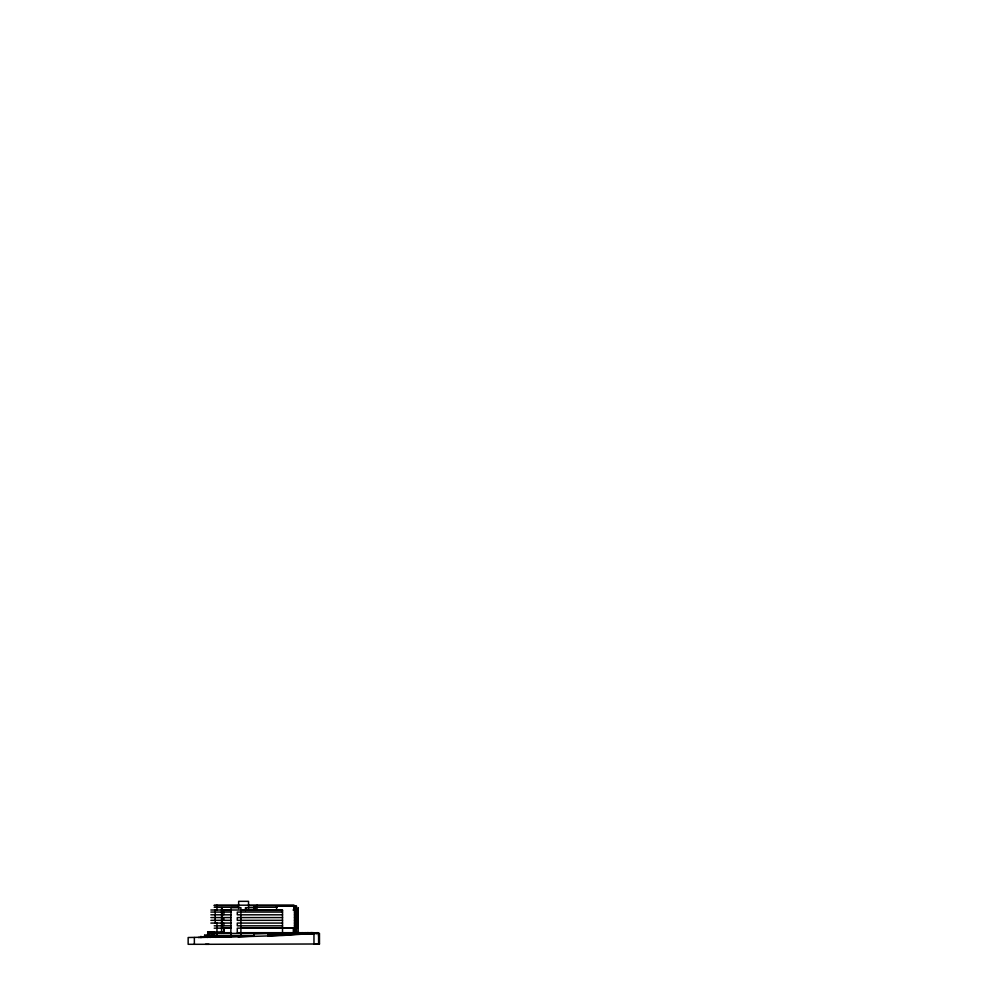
<?xml version="1.0" encoding="UTF-8"?>
<svg xmlns="http://www.w3.org/2000/svg" width="994" height="994" viewBox="0 0 994 994"><rect width="100%" height="100%" fill="white"/><g stroke="black" fill="none" stroke-linecap="round" stroke-linejoin="round"><path stroke-width="1.49" d="M318.589 936.124L318.552 932.968L295.404 932.832M314.017 933.391L282.569 935.503L238.088 936.833M315.955 933.515L319.472 933.391L319.472 943.989L313.98 943.989L313.955 932.968M198.241 937.516L253.868 936.149L188.152 937.516L188.152 944.3L208.976 944.3M205.472 944.3L319.472 943.989M214.219 905.186L294.062 905.186L294.062 910.007M214.219 905.596L238.635 905.596M248.537 905.596L294.062 905.596M255.856 906.019L257.222 906.019M214.219 907.249L238.635 907.249M257.061 907.249L277.115 907.249M254.129 907.659L245.443 907.659L245.443 910.603M210.877 910.007L282.52 910.007L282.52 934.845M293.031 910.007L297.852 910.007M222.271 910.417L231.006 910.417M240.908 910.417L282.52 910.417M294.485 910.417L296.137 910.417M210.877 912.07L223.638 912.07M231.006 912.07L223.911 912.07L223.911 914.815L231.006 914.815M282.52 912.07L237.28 912.07L237.28 914.815L282.52 914.815M294.485 912.07L296.547 912.07M210.877 914.815L223.638 914.815M294.485 914.815L296.547 914.815M210.877 917.574L223.638 917.574M231.006 917.574L223.911 917.574L223.911 920.32L231.006 920.32M282.52 917.574L237.28 917.574L237.28 920.32L282.52 920.32M294.485 917.574L296.547 917.574M210.877 920.32L223.638 920.32M294.485 920.32L296.547 920.32M210.877 923.066L223.638 923.066M231.006 923.066L223.911 923.066L223.911 925.824L231.006 925.824M282.52 923.066L237.28 923.066L237.28 925.824L282.52 925.824M294.485 923.066L296.547 923.066M214.219 925.824L223.638 925.824M294.485 925.824L296.547 925.824M231.006 927.887L222.271 927.887L222.271 907.659L221.575 907.659L221.575 933.391M240.908 927.887L296.137 927.887L296.137 906.155M296.473 927.887L297.852 927.887L298.262 907.659L298.175 933.801M214.219 928.16L222.842 928.16M231.006 928.16L224.048 928.16L224.048 932.695L231.006 932.695M296.547 928.16L237.28 928.16L237.28 932.695L296.547 932.695M207.609 932.012L223.638 932.012M214.219 932.695L222.842 932.695M289.527 933.043L285.887 933.391M293.317 933.117L316.887 933.391M207.609 933.391L212.492 933.391M207.932 933.59L210.579 933.59M214.692 934.559L211.635 934.559L211.635 936.075M267.958 934.845L282.656 934.782M213.511 935.553L253.855 935.553L253.868 936.36L253.843 933.813L267.945 933.391L267.97 935.938L314.017 933.18L293.317 933.391L293.317 927.887M206.988 936.075L213.511 935.926M209.697 936.41L213.511 936.41M200.85 936.758L211.635 936.758M201.596 936.957L204.64 936.957L204.565 935.18L207.858 935.18L207.771 937.516M319.273 943.989L318.589 943.989L318.589 933.416M231.006 936.833L215.114 937.305M317.26 932.968L311.197 932.558L311.221 933.801M317.173 932.558L317.173 933.391L213.921 933.391L213.921 932.012M313.16 933.801L296.349 933.801L296.374 932.558M313.023 933.117L312.924 933.801M312.215 933.117L312.315 933.801M310.426 932.558L310.29 933.391M309.532 933.117L309.718 933.801M309.221 933.801L309.059 932.558M308.662 933.117L308.625 933.801M308.239 932.558L308.202 933.801M307.792 933.117L307.718 933.801M307.308 932.558L307.394 933.801M306.935 932.558L307.009 933.801M306.574 933.117L306.413 933.801M306.202 933.391L306.14 933.117M305.431 932.558L305.543 933.801M305.369 933.117L305.344 933.801M304.649 933.117L304.611 933.801M304.375 933.117L304.45 933.801M304.239 932.968L304.338 933.801M304.04 932.558L303.978 933.801M303.816 932.968L303.791 933.801M303.543 932.968L303.642 933.801M303.394 932.968L303.493 933.801M303.108 932.968L303.095 933.801M303.071 932.968L302.946 933.801M302.549 932.558L302.487 933.801M302.3 932.968L302.412 933.801M301.903 932.968L301.94 933.801M301.406 932.968L301.306 933.801M301.07 932.558L301.132 933.801M300.225 932.968L300.35 933.801M299.679 932.558L299.567 933.391M299.194 932.968L299.219 933.801M299.107 932.558L298.945 933.391M298.697 932.968L298.734 933.801M298.337 932.968L298.424 933.801M297.144 932.558L297.218 933.801M296.858 932.558L296.846 933.801M296.572 933.801L296.547 906.155L276.593 906.155L276.593 910.007M296.063 928.16L296.075 933.391M296.013 932.558L295.852 933.391M295.765 932.558L295.765 933.391M295.516 906.155L295.516 910.007M294.485 906.155L294.485 933.391M293.789 906.155L293.789 910.007M257.061 905.186L257.061 910.231M255.508 910.007L255.508 906.019L254.129 906.019L254.129 910.007M248.537 908.69L248.537 901.334L238.635 901.334L238.635 908.553M246.127 907.659L246.127 910.007M241.045 934.385L241.045 935.553M240.908 935.553L240.908 907.659L231.006 907.659L230.857 935.553M231.142 934.385L231.142 935.553M223.638 927.887L223.638 933.391M216.965 905.186L216.965 910.007M216.965 923.066L216.965 932.695M216.99 934.385L216.99 935.553M216.58 932.012L216.58 933.391M215.189 910.007L215.213 923.066M213.511 932.012L213.511 937.305M213.375 934.894L213.375 936.895M212.815 932.012L212.815 933.391M212.629 932.012L212.629 933.391M212.492 932.012L212.492 934.559M212.294 932.012L212.294 933.391M211.2 932.012L211.2 933.391M211.237 936.211L211.275 936.895M210.765 932.012L210.84 933.391M210.716 935.926L210.716 937.106L206.454 937.305M210.368 936.075L210.368 936.758M210.144 935.926L210.119 937.516M210.045 932.012L210.045 933.391M209.635 933.59L209.697 937.305M209.312 932.012L209.312 933.391M209.125 936.075L209.125 936.758L208.964 933.59M208.752 932.012L208.69 933.391M208.342 932.012L208.355 933.391M208.094 932.012L208.094 933.391M208.019 932.012L208.019 933.391M207.547 934.074L207.473 935.18M206.839 935.59L206.988 936.758M204.789 935.18L204.764 936.758M201.074 936.758L201.099 937.516M200.987 936.348L200.875 937.516M194.364 937.516L194.364 944.3"/></g></svg>
